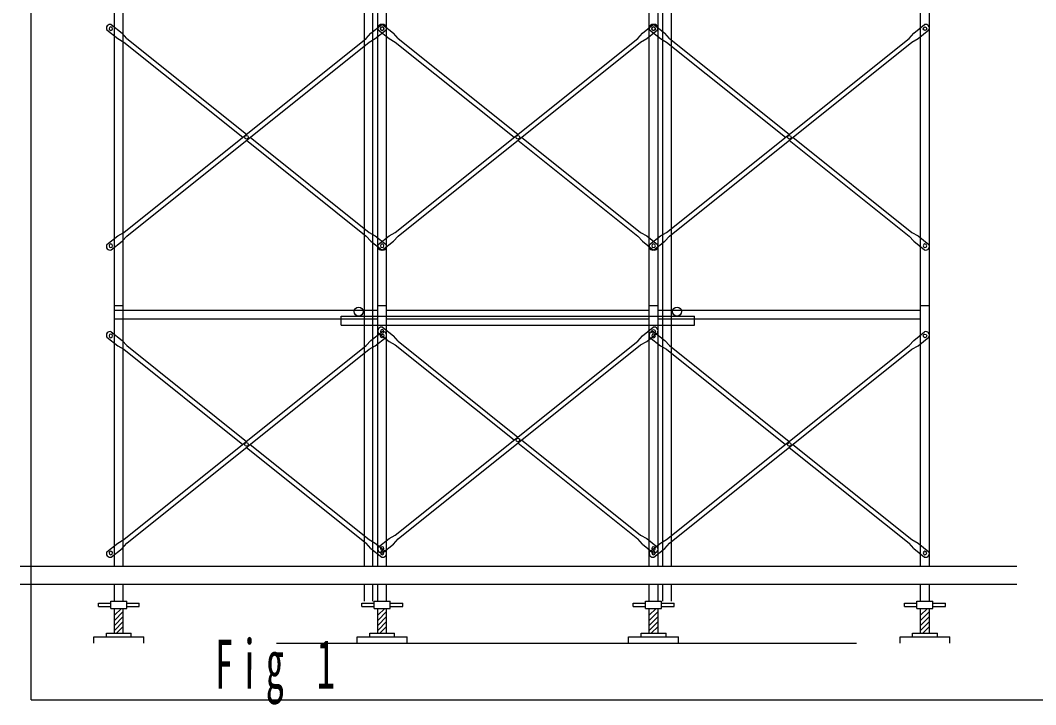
# Model space of a CAD drawing. Units: millimetres, scale not verified. Extents: x -24315 to 20797, y -7730 to 29060.
# Drawn here: x -5254 to 448, y -7730 to -3887 of the extents above; entities that cross this region are included whole.
import ezdxf

# ---------------------------------------------------------------- set-up
doc = ezdxf.new("R2010")
doc.units = ezdxf.units.MM
doc.header["$LTSCALE"] = 10
for name, color, linetype in [('0-0_L-1-1', 4, 'Continuous'), ('0-2_L-1-3', 2, 'Continuous'), ('1-2_NTEXT', 7, 'Continuous')]:
    doc.layers.add(name, color=color, linetype=linetype)
doc.styles.add('ＭＳ ゴシック', font='')
doc.styles.get('ＭＳ ゴシック').set_extended_font_data('MS Gothic')

msp = doc.modelspace()

# ---------------------------------------------------------------- linework, layer by layer
at = {"layer": '0-0_L-1-1'}
for p, q in [((-3247.16, -6952.53), (-3247.16, 1385.71)), ((-3197.16, -6952.53), (-3197.16, 1385.71)), ((-1723.16, -6952.53), (-1723.16, 1385.71)), ((-1673.16, -6952.53), (-1673.16, 1385.71)), ((-4726.16, -6952.53), (-4726.16, -2064.29)), ((-4676.16, -6952.53), (-4676.16, -2064.29)), ((-199.16, -6952.53), (-199.16, -2064.29)), ((-149.16, -6952.53), (-149.16, -2064.29)), ((-4744.13, -3910.95), (-4683.22, -3959.67)), ((-3285.1, -3959.67), (-3224.19, -3910.95)), ((-3220.13, -3910.95), (-3159.22, -3959.67)), ((-1761.1, -3959.67), (-1700.19, -3910.95)), ((-1696.13, -3910.95), (-1635.22, -3959.67)), ((-237.1, -3959.67), (-176.19, -3910.95)), ((-4768.49, -3941.4), (-4707.58, -3990.12)), ((-4707.58, -3990.12), (-4673.06, -4009.41)), ((-4656.82, -3989.1), (-4683.22, -3959.67)), ((-4673.06, -5078.18), (-3311.49, -3989.1)), ((-4656.82, -3989.1), (-3984.16, -4527.15)), ((-3311.49, -3989.1), (-3285.1, -3959.67)), ((-3295.25, -4009.41), (-3260.74, -3990.12)), ((-3260.74, -3990.12), (-3199.83, -3941.4)), ((-3244.49, -3941.4), (-3183.58, -3990.12)), ((-3183.58, -3990.12), (-3149.06, -4009.41)), ((-3132.82, -3989.1), (-3159.22, -3959.67)), ((-3149.06, -5078.18), (-1787.49, -3989.1)), ((-3132.82, -3989.1), (-2460.16, -4527.15)), ((-1787.49, -3989.1), (-1761.1, -3959.67)), ((-1771.25, -4009.41), (-1736.74, -3990.12)), ((-1736.74, -3990.12), (-1675.83, -3941.4)), ((-1720.49, -3941.4), (-1659.58, -3990.12)), ((-1659.58, -3990.12), (-1625.06, -4009.41)), ((-1608.82, -3989.1), (-1635.22, -3959.67)), ((-1625.06, -5078.18), (-263.49, -3989.1)), ((-1608.82, -3989.1), (-936.16, -4527.15)), ((-263.49, -3989.1), (-237.1, -3959.67)), ((-247.25, -4009.41), (-212.74, -3990.12)), ((-212.74, -3990.12), (-151.83, -3941.4)), ((-4673.06, -4009.41), (-4004.97, -4543.79)), ((-4656.82, -5098.48), (-3295.25, -4009.41)), ((-3149.06, -4009.41), (-2480.97, -4543.79)), ((-3132.82, -5098.48), (-1771.25, -4009.41)), ((-1625.06, -4009.41), (-956.97, -4543.79)), ((-1608.82, -5098.48), (-247.25, -4009.41)), ((-3984.16, -4560.44), (-3311.49, -5098.48)), ((-3963.35, -4543.79), (-3295.25, -5078.18)), ((-2460.16, -4560.44), (-1787.49, -5098.48)), ((-2439.35, -4543.79), (-1771.25, -5078.18)), ((-936.16, -4560.44), (-263.49, -5098.48)), ((-915.35, -4543.79), (-247.25, -5078.18)), ((-4768.49, -5146.19), (-4707.58, -5097.47)), ((-4744.13, -5176.64), (-4683.22, -5127.92)), ((-4707.58, -5097.47), (-4673.06, -5078.18)), ((-4683.22, -5127.92), (-4656.82, -5098.48)), ((-3285.1, -5127.92), (-3311.49, -5098.48)), ((-3295.25, -5078.18), (-3260.74, -5097.47)), ((-3285.1, -5127.92), (-3224.19, -5176.64)), ((-3260.74, -5097.47), (-3199.83, -5146.19)), ((-3244.49, -5146.19), (-3183.58, -5097.47)), ((-3220.13, -5176.64), (-3159.22, -5127.92)), ((-3183.58, -5097.47), (-3149.06, -5078.18)), ((-3159.22, -5127.92), (-3132.82, -5098.48)), ((-1761.1, -5127.92), (-1787.49, -5098.48)), ((-1771.25, -5078.18), (-1736.74, -5097.47)), ((-1761.1, -5127.92), (-1700.19, -5176.64)), ((-1736.74, -5097.47), (-1675.83, -5146.19)), ((-1720.49, -5146.19), (-1659.58, -5097.47)), ((-1696.13, -5176.64), (-1635.22, -5127.92)), ((-1659.58, -5097.47), (-1625.06, -5078.18)), ((-1635.22, -5127.92), (-1608.82, -5098.48)), ((-237.1, -5127.92), (-263.49, -5098.48)), ((-247.25, -5078.18), (-212.74, -5097.47)), ((-237.1, -5127.92), (-176.19, -5176.64)), ((-212.74, -5097.47), (-151.83, -5146.19)), ((-4726.16, -5489.29), (-4676.16, -5489.29)), ((-4721.16, -5514.29), (-3247.16, -5514.29)), ((-3247.16, -5489.29), (-3197.16, -5489.29)), ((-3197.16, -5514.29), (-1723.16, -5514.29)), ((-1723.16, -5489.29), (-1673.16, -5489.29)), ((-1673.16, -5514.29), (-199.16, -5514.29)), ((-199.16, -5489.29), (-149.16, -5489.29)), ((-4721.16, -5564.29), (-3247.16, -5564.29)), ((-3197.16, -5564.29), (-1723.16, -5564.29)), ((-1673.16, -5564.29), (-199.16, -5564.29)), ((-4744.13, -5635.95), (-4683.22, -5684.67)), ((-3285.1, -5684.67), (-3224.19, -5635.95)), ((-3244.49, -5641.4), (-3183.58, -5690.12)), ((-3220.13, -5610.95), (-3159.22, -5659.67)), ((-1761.1, -5659.67), (-1700.19, -5610.95)), ((-1736.74, -5690.12), (-1675.83, -5641.4)), ((-1696.13, -5635.95), (-1635.22, -5684.67)), ((-237.1, -5684.67), (-176.19, -5635.95)), ((-4768.49, -5666.4), (-4707.58, -5715.12)), ((-4656.82, -5714.1), (-4683.22, -5684.67)), ((-3311.49, -5714.1), (-3285.1, -5684.67)), ((-3260.74, -5715.12), (-3199.83, -5666.4)), ((-3183.58, -5690.12), (-3149.06, -5709.41)), ((-3132.82, -5689.1), (-3159.22, -5659.67)), ((-3149.06, -6778.18), (-1787.49, -5689.1)), ((-3132.82, -5689.1), (-2460.16, -6227.15)), ((-1787.49, -5689.1), (-1761.1, -5659.67)), ((-1771.25, -5709.41), (-1736.74, -5690.12)), ((-1720.49, -5666.4), (-1659.58, -5715.12)), ((-1608.82, -5714.1), (-1635.22, -5684.67)), ((-263.49, -5714.1), (-237.1, -5684.67)), ((-212.74, -5715.12), (-151.83, -5666.4)), ((-4707.58, -5715.12), (-4673.06, -5734.41)), ((-4673.06, -6803.18), (-3311.49, -5714.1)), ((-4673.06, -5734.41), (-4004.97, -6268.79)), ((-4656.82, -5714.1), (-3984.16, -6252.15)), ((-4656.82, -6823.48), (-3295.25, -5734.41)), ((-3295.25, -5734.41), (-3260.74, -5715.12)), ((-3149.06, -5709.41), (-2480.97, -6243.79)), ((-3132.82, -6798.48), (-1771.25, -5709.41)), ((-1659.58, -5715.12), (-1625.06, -5734.41)), ((-1625.06, -6803.18), (-263.49, -5714.1)), ((-1625.06, -5734.41), (-956.97, -6268.79)), ((-1608.82, -5714.1), (-936.16, -6252.15)), ((-1608.82, -6823.48), (-247.25, -5734.41)), ((-247.25, -5734.41), (-212.74, -5715.12)), ((-3963.35, -6268.79), (-3295.25, -6803.18)), ((-2460.16, -6260.44), (-1787.49, -6798.48)), ((-2439.35, -6243.79), (-1771.25, -6778.18)), ((-915.35, -6268.79), (-247.25, -6803.18)), ((-3984.16, -6285.44), (-3311.49, -6823.48)), ((-936.16, -6285.44), (-263.49, -6823.48)), ((-3183.58, -6797.47), (-3149.06, -6778.18)), ((-1771.25, -6778.18), (-1736.74, -6797.47)), ((-4768.49, -6871.19), (-4707.58, -6822.47)), ((-4707.58, -6822.47), (-4673.06, -6803.18)), ((-4683.22, -6852.92), (-4656.82, -6823.48)), ((-3285.1, -6852.92), (-3311.49, -6823.48)), ((-3295.25, -6803.18), (-3260.74, -6822.47)), ((-3260.74, -6822.47), (-3199.83, -6871.19)), ((-3244.49, -6846.19), (-3183.58, -6797.47)), ((-3220.13, -6876.64), (-3159.22, -6827.92)), ((-3159.22, -6827.92), (-3132.82, -6798.48)), ((-1761.1, -6827.92), (-1787.49, -6798.48)), ((-1761.1, -6827.92), (-1700.19, -6876.64)), ((-1736.74, -6797.47), (-1675.83, -6846.19)), ((-1720.49, -6871.19), (-1659.58, -6822.47)), ((-1659.58, -6822.47), (-1625.06, -6803.18)), ((-1635.22, -6852.92), (-1608.82, -6823.48)), ((-237.1, -6852.92), (-263.49, -6823.48)), ((-247.25, -6803.18), (-212.74, -6822.47)), ((-212.74, -6822.47), (-151.83, -6871.19)), ((-4744.13, -6901.64), (-4683.22, -6852.92)), ((-3285.1, -6852.92), (-3224.19, -6901.64)), ((-1696.13, -6901.64), (-1635.22, -6852.92)), ((-237.1, -6852.92), (-176.19, -6901.64)), ((-5254.33, -6952.53), (341.81, -6952.53)), ((-5254.33, -7052.53), (341.81, -7052.53)), ((-4726.16, -7149.29), (-4726.16, -7052.53)), ((-4676.16, -7149.29), (-4676.16, -7052.53)), ((-3247.16, -7149.29), (-3247.16, -7052.53)), ((-3197.16, -7149.29), (-3197.16, -7052.53)), ((-1723.16, -7149.29), (-1723.16, -7052.53)), ((-1673.16, -7149.29), (-1673.16, -7052.53)), ((-199.16, -7149.29), (-199.16, -7052.53)), ((-149.16, -7149.29), (-149.16, -7052.53)), ((-4816.16, -7179.29), (-4816.16, -7159.29)), ((-4816.16, -7159.29), (-4746.16, -7159.29)), ((-4816.16, -7179.29), (-4746.16, -7179.29)), ((-4746.16, -7189.29), (-4746.16, -7149.29)), ((-4746.16, -7149.29), (-4656.16, -7149.29)), ((-4656.16, -7189.29), (-4656.16, -7149.29)), ((-4656.16, -7159.29), (-4586.16, -7159.29)), ((-4656.16, -7179.29), (-4586.16, -7179.29)), ((-4586.16, -7179.29), (-4586.16, -7159.29)), ((-3337.16, -7179.29), (-3337.16, -7159.29)), ((-3337.16, -7159.29), (-3267.16, -7159.29)), ((-3337.16, -7179.29), (-3267.16, -7179.29)), ((-3267.16, -7189.29), (-3267.16, -7149.29)), ((-3267.16, -7149.29), (-3177.16, -7149.29)), ((-3177.16, -7189.29), (-3177.16, -7149.29)), ((-3177.16, -7159.29), (-3107.16, -7159.29)), ((-3177.16, -7179.29), (-3107.16, -7179.29)), ((-3107.16, -7179.29), (-3107.16, -7159.29)), ((-1813.16, -7179.29), (-1813.16, -7159.29)), ((-1813.16, -7159.29), (-1743.16, -7159.29)), ((-1813.16, -7179.29), (-1743.16, -7179.29)), ((-1743.16, -7189.29), (-1743.16, -7149.29)), ((-1743.16, -7149.29), (-1653.16, -7149.29)), ((-1653.16, -7189.29), (-1653.16, -7149.29)), ((-1653.16, -7159.29), (-1583.16, -7159.29)), ((-1653.16, -7179.29), (-1583.16, -7179.29)), ((-1583.16, -7179.29), (-1583.16, -7159.29)), ((-289.16, -7179.29), (-289.16, -7159.29)), ((-289.16, -7159.29), (-219.16, -7159.29)), ((-289.16, -7179.29), (-219.16, -7179.29)), ((-219.16, -7189.29), (-219.16, -7149.29)), ((-219.16, -7149.29), (-129.16, -7149.29)), ((-129.16, -7189.29), (-129.16, -7149.29)), ((-129.16, -7159.29), (-59.16, -7159.29)), ((-129.16, -7179.29), (-59.16, -7179.29)), ((-59.16, -7179.29), (-59.16, -7159.29)), ((-4746.16, -7189.29), (-4656.16, -7189.29)), ((-4726.16, -7329.29), (-4726.16, -7189.29)), ((-4726.16, -7228.44), (-4687.02, -7189.29)), ((-4726.16, -7256.72), (-4676.16, -7206.72)), ((-4726.16, -7285.01), (-4676.16, -7235.01)), ((-4676.16, -7329.29), (-4676.16, -7189.29)), ((-3267.16, -7189.29), (-3177.16, -7189.29)), ((-3247.16, -7329.29), (-3247.16, -7189.29)), ((-3247.16, -7228.44), (-3208.02, -7189.29)), ((-3247.16, -7256.72), (-3197.16, -7206.72)), ((-3247.16, -7285.01), (-3197.16, -7235.01)), ((-3197.16, -7329.29), (-3197.16, -7189.29)), ((-1743.16, -7189.29), (-1653.16, -7189.29)), ((-1723.16, -7329.29), (-1723.16, -7189.29)), ((-1723.16, -7228.44), (-1684.02, -7189.29)), ((-1723.16, -7256.72), (-1673.16, -7206.72)), ((-1723.16, -7285.01), (-1673.16, -7235.01)), ((-1673.16, -7329.29), (-1673.16, -7189.29)), ((-219.16, -7189.29), (-129.16, -7189.29)), ((-199.16, -7329.29), (-199.16, -7189.29)), ((-199.16, -7228.44), (-160.02, -7189.29)), ((-199.16, -7256.72), (-149.16, -7206.72)), ((-199.16, -7285.01), (-149.16, -7235.01)), ((-149.16, -7329.29), (-149.16, -7189.29)), ((-4726.16, -7313.29), (-4676.16, -7263.29)), ((-4713.88, -7329.29), (-4676.16, -7291.57)), ((-3247.16, -7313.29), (-3197.16, -7263.29)), ((-3234.88, -7329.29), (-3197.16, -7291.57)), ((-1723.16, -7313.29), (-1673.16, -7263.29)), ((-1710.88, -7329.29), (-1673.16, -7291.57)), ((-199.16, -7313.29), (-149.16, -7263.29)), ((-186.88, -7329.29), (-149.16, -7291.57)), ((-4841.16, -7384.29), (-4841.16, -7349.29)), ((-4841.16, -7349.29), (-4561.16, -7349.29)), ((-4771.16, -7349.29), (-4771.16, -7329.29)), ((-4771.16, -7329.29), (-4631.16, -7329.29)), ((-4631.16, -7349.29), (-4631.16, -7329.29)), ((-4561.16, -7384.29), (-4561.16, -7349.29)), ((-3362.16, -7384.29), (-3362.16, -7349.29)), ((-3362.16, -7349.29), (-3082.16, -7349.29)), ((-3292.16, -7349.29), (-3292.16, -7329.29)), ((-3292.16, -7329.29), (-3152.16, -7329.29)), ((-3152.16, -7349.29), (-3152.16, -7329.29)), ((-3082.16, -7384.29), (-3082.16, -7349.29)), ((-1838.16, -7384.29), (-1838.16, -7349.29)), ((-1838.16, -7349.29), (-1558.16, -7349.29)), ((-1768.16, -7349.29), (-1768.16, -7329.29)), ((-1768.16, -7329.29), (-1628.16, -7329.29)), ((-1628.16, -7349.29), (-1628.16, -7329.29)), ((-1558.16, -7384.29), (-1558.16, -7349.29)), ((-314.16, -7384.29), (-314.16, -7349.29)), ((-314.16, -7349.29), (-34.16, -7349.29)), ((-244.16, -7349.29), (-244.16, -7329.29)), ((-244.16, -7329.29), (-104.16, -7329.29)), ((-104.16, -7349.29), (-104.16, -7329.29)), ((-34.16, -7384.29), (-34.16, -7349.29))]:
    msp.add_line(p, q, dxfattribs=at)
for centre in [(-3222.16, -3934.29), (-1698.16, -3934.29), (-174.16, -3934.29), (-3984.16, -4543.79), (-2460.16, -4543.79), (-936.16, -4543.79), (-1698.16, -5634.29), (-3222.16, -5659.29), (-174.16, -5659.29), (-3984.16, -6268.79), (-2460.16, -6243.79), (-936.16, -6268.79)]:
    msp.add_circle(centre, 10, dxfattribs=at)
for centre, radius, start, end in [((-4749.97, -3931.25), 21.13, 73.97, 208.72), ((-4746.16, -3934.29), 10, 90, 180), ((-4746.16, -3934.29), 10, 180, 270), ((-4746.16, -3934.29), 10, 0, 90), ((-4746.16, -3934.29), 10, 270, 0), ((-3225.97, -3931.25), 21.13, 73.97, 208.72), ((-3222.16, -3934.29), 10, 90, 180), ((-3222.16, -3934.29), 10, 180, 270), ((-3218.35, -3931.25), 21.13, 331.27, 106.03), ((-3222.16, -3934.29), 10, 0, 90), ((-3222.16, -3934.29), 10, 270, 0), ((-1701.97, -3931.25), 21.13, 73.97, 208.72), ((-1698.16, -3934.29), 10, 90, 180), ((-1698.16, -3934.29), 10, 180, 270), ((-1694.35, -3931.25), 21.13, 331.27, 106.03), ((-1698.16, -3934.29), 10, 0, 90), ((-1698.16, -3934.29), 10, 270, 0), ((-170.35, -3931.25), 21.13, 331.27, 106.03), ((-4749.97, -5156.34), 21.13, 151.28, 286.04), ((-4746.16, -5153.29), 10, 90, 180), ((-4746.16, -5153.29), 10, 180, 270), ((-4746.16, -5153.29), 10, 0, 90), ((-4746.16, -5153.29), 10, 270, 0), ((-3225.97, -5156.34), 21.13, 151.28, 286.04), ((-3222.16, -5153.29), 10, 90, 180), ((-3222.16, -5153.29), 10, 90, 180), ((-3222.16, -5153.29), 10, 180, 270), ((-3222.16, -5153.29), 10, 180, 270), ((-3218.35, -5156.34), 21.12, 253.97, 28.73), ((-3222.16, -5153.29), 10, 0, 90), ((-3222.16, -5153.29), 10, 0, 90), ((-3222.16, -5153.29), 10, 270, 0), ((-3222.16, -5153.29), 10, 270, 0), ((-1701.97, -5156.34), 21.13, 151.28, 286.04), ((-1698.16, -5153.29), 10, 90, 180), ((-1698.16, -5153.29), 10, 90, 180), ((-1698.16, -5153.29), 10, 180, 270), ((-1698.16, -5153.29), 10, 180, 270), ((-1694.35, -5156.34), 21.12, 253.97, 28.73), ((-1698.16, -5153.29), 10, 0, 90), ((-1698.16, -5153.29), 10, 0, 90), ((-1698.16, -5153.29), 10, 270, 0), ((-1698.16, -5153.29), 10, 270, 0), ((-174.16, -5153.29), 10, 90, 180), ((-174.16, -5153.29), 10, 180, 270), ((-170.35, -5156.34), 21.12, 253.97, 28.73), ((-174.16, -5153.29), 10, 0, 90), ((-174.16, -5153.29), 10, 270, 0), ((-4749.97, -5656.25), 21.13, 73.97, 208.72), ((-3225.97, -5631.25), 21.13, 73.97, 208.72), ((-3222.16, -5634.29), 10, 90, 180), ((-3222.16, -5634.29), 10, 180, 270), ((-3218.35, -5656.25), 21.13, 331.27, 106.03), ((-3222.16, -5634.29), 10, 0, 90), ((-3222.16, -5634.29), 10, 270, 0), ((-1701.97, -5656.25), 21.13, 73.97, 208.72), ((-1694.35, -5631.25), 21.13, 331.27, 106.03), ((-170.35, -5656.25), 21.13, 331.27, 106.03), ((-4746.16, -5659.29), 10, 90, 180), ((-4746.16, -5659.29), 10, 180, 270), ((-4746.16, -5659.29), 10, 0, 90), ((-4746.16, -5659.29), 10, 270, 0), ((-1698.16, -5659.29), 10, 90, 180), ((-1698.16, -5659.29), 10, 180, 270), ((-1698.16, -5659.29), 10, 0, 90), ((-1698.16, -5659.29), 10, 270, 0), ((-4749.97, -6881.34), 21.13, 151.28, 286.04), ((-4746.16, -6878.29), 10, 90, 180), ((-4746.16, -6878.29), 10, 180, 270), ((-4746.16, -6878.29), 10, 0, 90), ((-4746.16, -6878.29), 10, 270, 0), ((-3225.97, -6856.34), 21.13, 151.28, 286.04), ((-3222.16, -6853.29), 10, 90, 180), ((-3222.16, -6853.29), 10, 180, 270), ((-3222.16, -6878.29), 10, 90, 180), ((-3222.16, -6878.29), 10, 180, 270), ((-3218.35, -6881.34), 21.12, 253.97, 28.73), ((-3222.16, -6853.29), 10, 0, 90), ((-3222.16, -6853.29), 10, 270, 0), ((-3222.16, -6878.29), 10, 0, 90), ((-3222.16, -6878.29), 10, 270, 0), ((-1701.97, -6881.34), 21.13, 151.28, 286.04), ((-1698.16, -6853.29), 10, 90, 180), ((-1698.16, -6853.29), 10, 180, 270), ((-1698.16, -6878.29), 10, 90, 180), ((-1698.16, -6878.29), 10, 180, 270), ((-1694.35, -6856.34), 21.12, 253.97, 28.73), ((-1698.16, -6853.29), 10, 0, 90), ((-1698.16, -6853.29), 10, 270, 0), ((-1698.16, -6878.29), 10, 0, 90), ((-1698.16, -6878.29), 10, 270, 0), ((-174.16, -6878.29), 10, 90, 180), ((-174.16, -6878.29), 10, 180, 270), ((-170.35, -6881.34), 21.12, 253.97, 28.73), ((-174.16, -6878.29), 10, 0, 90), ((-174.16, -6878.29), 10, 270, 0)]:
    msp.add_arc(centre, radius, start, end, dxfattribs=at)
at = {"layer": '0-2_L-1-3'}
for p, q in [((-5193.73, -7702.45), (-5193.73, 7349.72)), ((-3322.26, -6952.53), (-3322.26, 1385.71)), ((-3274.16, -6952.53), (-3274.16, 1385.71)), ((-1646.16, -6952.53), (-1646.16, 1385.71)), ((-1598.06, -6952.53), (-1598.06, 1385.71)), ((-3452.26, -5598.81), (-3452.26, -5548.08)), ((-3452.26, -5548.08), (-3422.26, -5548.08)), ((-3422.26, -5548.08), (-2055.2, -5548.08)), ((-2055.2, -5548.08), (-1468.1, -5548.08)), ((-1955.26, -5548.08), (-1925.26, -5548.08)), ((-1468.1, -5598.81), (-1468.1, -5548.08)), ((-3452.26, -5598.81), (-1468.1, -5598.81)), ((-3322.26, -7149.29), (-3322.26, -7052.53)), ((-3274.16, -7149.29), (-3274.16, -7052.53)), ((-1646.16, -7149.29), (-1646.16, -7052.53)), ((-1598.06, -7149.29), (-1598.06, -7052.53)), ((-3815.26, -7384.29), (-558.16, -7384.29))]:
    msp.add_line(p, q, dxfattribs=at)
msp.add_lwpolyline([(-5193.73, -7702.45), (5319.32, -7702.45), (5319.32, 7349.72)], dxfattribs=at)
for centre in [(-3354.11, -5522.68), (-1566.21, -5522.68)]:
    msp.add_circle(centre, 25.35, dxfattribs=at)

# ---------------------------------------------------------------- texts
at = {"layer": '1-2_NTEXT', "insert": (-4161.87, -7730.1), "char_height": 274.9, "attachment_point": 7, "rotation": 359.98, "style": 'ＭＳ ゴシック'}
msp.add_mtext('\\T1.39;\\W0.55;Fig\\~1', dxfattribs=at)

doc.saveas('drawing.dxf')
